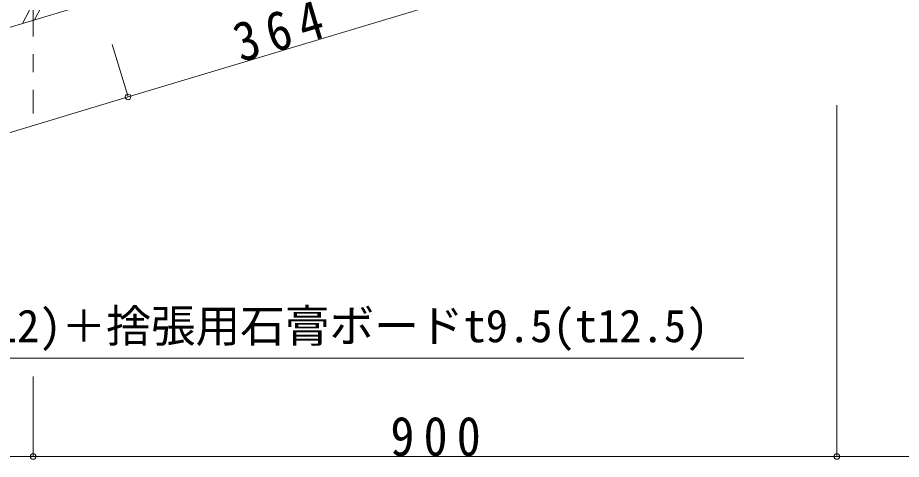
# Model space of a CAD drawing. Units: millimetres at full size, sheet at 1:20. Extents: x -4155 to 4045, y -2866 to 2834.
# Drawn here: x 898 to 1887, y -4 to 491 of the extents above; entities that cross this region are included whole.
import ezdxf
from ezdxf.enums import TextEntityAlignment as Align

# ---------------------------------------------------------------- set-up
doc = ezdxf.new("R2010")
doc.units = ezdxf.units.MM
doc.header["$LTSCALE"] = 20
doc.linetypes.add('CHAIN1', pattern=[8, 5, -1, 1, -1])
for name, color, linetype, lineweight in [('1-0_断面', 7, 'Continuous', 9), ('1-1_寸法', 7, 'Continuous', 9), ('1-2_文字', 7, 'Continuous', 9)]:
    doc.layers.add(name, color=color, linetype=linetype, lineweight=lineweight)
doc.styles.add('ＭＳ ゴシック', font='')
doc.styles.get('ＭＳ ゴシック').set_extended_font_data('MS Gothic')

msp = doc.modelspace()

# ---------------------------------------------------------------- linework, layer by layer
at = {"layer": '1-0_断面', "color": 4, "linetype": 'CHAIN1'}
msp.add_line((915.01, 2809.62), (915.01, 383.28), dxfattribs=at)
at = {"layer": '1-0_断面'}
for p, q in [((-91.24, 185.28), (3779.15, 1348.48)), ((902.95, 484.07), (910.99, 499.02)), ((916.49, 488.14), (924.53, 503.09))]:
    msp.add_line(p, q, dxfattribs=at)
at = {"layer": '1-1_寸法'}
for p, q in [((1021.26, 401.78), (1369.86, 506.55)), ((1021.26, 401.78), (1003.59, 460.56)), ((672.66, 297.02), (1021.26, 401.78)), ((1815.01, -0.79), (1815.01, 392.71)), ((915.01, -0.79), (915.01, 88.59)), ((15.01, -0.79), (915.01, -0.79)), ((915.01, -0.79), (1815.01, -0.79)), ((1815.01, -0.79), (2715.01, -0.79))]:
    msp.add_line(p, q, dxfattribs=at)
for centre in [(1021.26, 401.78), (915.01, -0.79), (1815.01, -0.79)]:
    msp.add_circle(centre, 3.19, dxfattribs=at)
at = {"layer": '1-2_文字'}
msp.add_line((1710.73, 109.3), (204.16, 109.3), dxfattribs=at)

# ---------------------------------------------------------------- texts
at = {"layer": '1-1_寸法', "insert": (1147.67, 439.77), "char_height": 43.99, "attachment_point": 7, "rotation": 16.727, "style": 'ＭＳ ゴシック'}
msp.add_mtext('\\T1.38;\\W0.9;364', dxfattribs=at)
at = {"layer": '1-1_寸法', "insert": (1315.01, -0.79), "char_height": 43.99, "attachment_point": 7, "style": 'ＭＳ ゴシック'}
msp.add_mtext('\\T1.38;\\W0.9;900', dxfattribs=at)
at = {"layer": '1-2_文字', "style": 'ＭＳ ゴシック'}
msp.add_text('ダイロートン捨張工法用t9(t12)＋捨張用石膏ボードt9.5(t12.5)', height=36.66, dxfattribs=at).set_placement((222.24, 116.18), align=Align.BOTTOM_LEFT)

doc.saveas('drawing.dxf')
